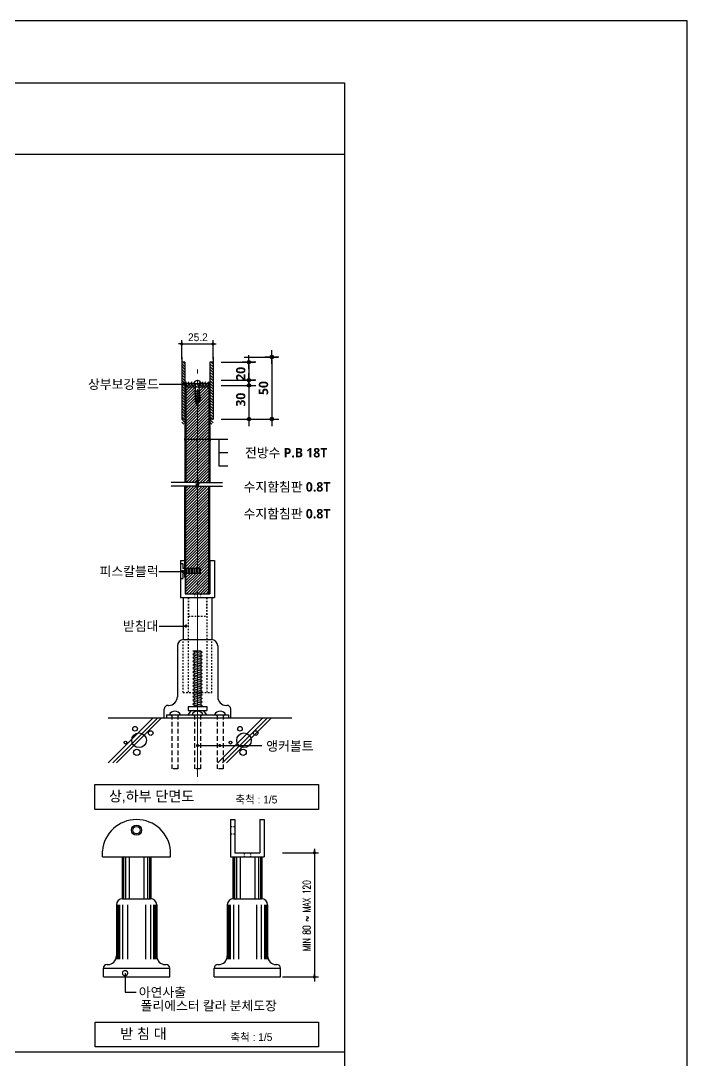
# Model space of a CAD drawing. Header units: millimetres. Extents: x 0 to 8400, y 0 to 5940.
# Drawn here: x 6252 to 8400, y 2590 to 5940 of the extents above; entities that cross this region are included whole.
import ezdxf
from ezdxf.enums import TextEntityAlignment as Align

# ---------------------------------------------------------------- set-up
doc = ezdxf.new("R2010")
doc.units = ezdxf.units.MM
doc.header["$LTSCALE"] = 10
for name, pattern in [('CENTER', [65, 60, -2, 1, -2]), ('HID', [2.3, 1.5, -0.8]), ('HIDDEN2', [1, 0.5, -0.5])]:
    doc.linetypes.add(name, pattern=pattern)
doc.layers.get('DEFPOINTS').update_dxf_attribs({"color": 181})
for name, color, linetype in [('A-ANNO-GRA1', 7, 'Continuous'), ('A-ANNO-SYMB', 7, 'Continuous'), ('A-ANNO-TEXT1', 7, 'Continuous'), ('A-ST-AXIS-DIM', 7, 'Continuous'), ('DIM', 4, 'Continuous'), ('HAT', 5, 'Continuous'), ('HID', 7, 'HID'), ('PICE', 9, 'Continuous'), ('기타', 1, 'Continuous'), ('나사못40', 1, 'Continuous'), ('부자재', 4, 'Continuous'), ('지시선', 7, 'Continuous'), ('치수', 1, 'Continuous'), ('판넬', 2, 'Continuous'), ('해치', 8, 'Continuous')]:
    doc.layers.add(name, color=color, linetype=linetype)
doc.layers.add('중심선', color=1, linetype='CENTER', lineweight=9)
doc.styles.add('2020음성 1차', font='NanumGothicBold.ttf')
doc.styles.add('DIM', font='romans.shx', dxfattribs={"width": 0.7})
doc.styles.add('HY태고딕', font='')
doc.styles.get('HY태고딕').set_extended_font_data('HY울릉도L')
doc.dimstyles.new('NDIM10', dxfattribs={"dimscale": 10, "dimtxt": 3, "dimasz": 0.75, "dimexe": 2, "dimexo": 2, "dimgap": 1, "dimtad": 1, "dimdec": 1, "dimdsep": 46, "dimtxsty": '2020음성 1차', "dimblk": 'Z_DOT', "dimcen": 3, "dimdle": 3, "dimclrd": 7, "dimclre": 7, "dimclrt": 3, "dimadec": 0, "dimazin": 0, "dimtfac": 1, "dimtdec": 1, "dimtix": 1, "dimtmove": 2, "dimatfit": 3, "dimfxl": 1, "dimtolj": 1, "dimtzin": 0, "dimarcsym": 0})

# ---------------------------------------------------------------- blocks, each defined once
blk = doc.blocks.new('_DotSmall')
at = {"color": 0, "linetype": 'ByBlock', "const_width": 0.5}
blk.add_lwpolyline([(-0.0625, 0, 1), (0.0625, 0, 1)], format="xyb", close=True, dxfattribs=at)
blk = doc.blocks.new('A$C63EC304E')
at = {"layer": '치수', "color": 1, "xscale": 2.5, "yscale": 2.5, "zscale": 2.5, "rotation": 234.3098741996962}
blk.add_blockref('_DotSmall', (0.31, 0.31), dxfattribs=at)
blk = doc.blocks.new('A$C2BC9653E')
at = {"layer": '치수', "xscale": 0.3333333333333333, "yscale": 0.3333333333333333, "zscale": 0.3333333333333333}
blk.add_blockref('A$C63EC304E', (0, 0), dxfattribs=at)
blk = doc.blocks.new('A$C7FC71301')
at = {"layer": '치수', "rotation": 180}
blk.add_blockref('A$C2BC9653E', (0.208, 0.208), dxfattribs=at)
blk = doc.blocks.new('A$C4A20372B')
at = {"layer": '치수'}
blk.add_blockref('A$C7FC71301', (0, 0), dxfattribs=at)
blk = doc.blocks.new('A$C566469F5')
at = {"layer": '치수'}
blk.add_blockref('A$C4A20372B', (0, 0), dxfattribs=at)
blk = doc.blocks.new('A$C7E317CD4')
at = {"layer": '해치', "xscale": 2, "yscale": 2, "zscale": 2}
blk.add_blockref('A$C566469F5', (0, 0), dxfattribs=at)
blk = doc.blocks.new('A$C54AC53E9')
at = {"layer": '치수'}
blk.add_blockref('A$C7E317CD4', (0, 0), dxfattribs=at)
blk = doc.blocks.new('Z_DOT')
at = {"layer": 'DIM', "color": 0}
for p, q in [((-3, 0), (3, 0)), ((0, -3), (0, 3))]:
    blk.add_line(p, q, dxfattribs=at)
for radius in [0.75, 0.375]:
    blk.add_circle((0, 0), radius, dxfattribs=at)
blk = doc.blocks.new('*D8629')
at = {"layer": 'A-ST-AXIS-DIM', "color": 7, "lineweight": -2}
for p, q in [((6971.8, 4856.4), (7080.8, 4856.4)), ((7060.8, 4848.9), (7060.8, 4663.9)), ((6971.6, 4656.4), (7080.8, 4656.4))]:
    blk.add_line(p, q, dxfattribs=at)
at = {"layer": 'DEFPOINTS', "color": 0}
for p in [(6951.8, 4856.4), (6951.6, 4656.4), (7060.8, 4656.4)]:
    blk.add_point(p, dxfattribs=at)
at = {"layer": 'A-ST-AXIS-DIM', "color": 7, "linetype": 'ByBlock', "lineweight": -2, "xscale": 7.5, "yscale": 7.5, "zscale": 7.5}
for p, rotation in [((7060.8, 4856.4), 90), ((7060.8, 4656.4), 270)]:
    blk.add_blockref('Z_DOT', p, dxfattribs=dict(at, rotation=rotation))
at = {"layer": 'A-ST-AXIS-DIM', "color": 3, "insert": (7034.3, 4756.4), "char_height": 30, "attachment_point": 5, "rotation": 90, "style": '2020음성 1차'}
blk.add_mtext('\\A1;50', dxfattribs=at)
blk = doc.blocks.new('*D8630')
at = {"layer": 'A-ST-AXIS-DIM', "color": 7, "lineweight": -2}
for p, q in [((6898.2, 4781.6), (7007.4, 4781.6)), ((6987.4, 4774.1), (6987.4, 4663.9)), ((6898.2, 4656.4), (7007.4, 4656.4))]:
    blk.add_line(p, q, dxfattribs=at)
at = {"layer": 'DEFPOINTS', "color": 0}
for p in [(6878.2, 4781.6), (6878.2, 4656.4), (6987.4, 4656.4)]:
    blk.add_point(p, dxfattribs=at)
at = {"layer": 'A-ST-AXIS-DIM', "color": 7, "linetype": 'ByBlock', "lineweight": -2, "xscale": 7.5, "yscale": 7.5, "zscale": 7.5}
for p, rotation in [((6987.4, 4781.6), 90), ((6987.4, 4656.4), 270)]:
    blk.add_blockref('Z_DOT', p, dxfattribs=dict(at, rotation=rotation))
at = {"layer": 'A-ST-AXIS-DIM', "color": 3, "insert": (6960.8, 4719), "char_height": 30, "attachment_point": 5, "rotation": 90, "style": '2020음성 1차'}
blk.add_mtext('\\A1;30', dxfattribs=at)
blk = doc.blocks.new('A$C06B31977')
for p, q in [((1.26, 11.06), (1.26, 21.17)), ((1.26, 10.11), (1.26, 0))]:
    blk.add_line(p, q)
blk.add_spline([(1.59, 9.98), (0.29, 10.56), (1.96, 10.56), (0, 11.56)], degree=3)
blk = doc.blocks.new('*D8631')
at = {"layer": 'A-ST-AXIS-DIM', "color": 7, "lineweight": -2}
for p, q in [((6898.2, 4839.7), (7007.4, 4839.7)), ((6987.4, 4832.2), (6987.4, 4772.4)), ((6898.2, 4764.9), (7007.4, 4764.9))]:
    blk.add_line(p, q, dxfattribs=at)
at = {"layer": 'DEFPOINTS', "color": 0}
for p in [(6878.2, 4839.7), (6878.2, 4764.9), (6987.4, 4764.9)]:
    blk.add_point(p, dxfattribs=at)
at = {"layer": 'A-ST-AXIS-DIM', "color": 7, "linetype": 'ByBlock', "lineweight": -2, "xscale": 7.5, "yscale": 7.5, "zscale": 7.5}
for p, rotation in [((6987.4, 4839.7), 90), ((6987.4, 4764.9), 270)]:
    blk.add_blockref('Z_DOT', p, dxfattribs=dict(at, rotation=rotation))
at = {"layer": 'A-ST-AXIS-DIM', "color": 3, "insert": (6960.9, 4802.3), "char_height": 30, "attachment_point": 5, "rotation": 90, "style": '2020음성 1차'}
blk.add_mtext('\\A1;20', dxfattribs=at)
blk = doc.blocks.new('_Dot')
at = {"color": 0, "linetype": 'ByBlock', "lineweight": -2}
blk.add_line((-0.5, 0), (-1, 0), dxfattribs=at)
at = {"color": 0, "linetype": 'ByBlock', "const_width": 0.5}
blk.add_lwpolyline([(-0.25, 0, 1), (0.25, 0, 1)], format="xyb", close=True, dxfattribs=at)

msp = doc.modelspace()

# ---------------------------------------------------------------- hatches: boundary and pattern name
at = {"layer": 'HAT'}
h = msp.add_hatch(dxfattribs=at)
h.set_pattern_fill('ANSI31', color=256, scale=2, style=0)
h.set_pattern_definition([(45, (-273902.538, -103033.741), (-4.49012806, 4.49012806), [])])
edge = h.paths.add_edge_path()
edge.add_spline(control_points=[(6821.01, 4434.96), (6820.21, 4433.6), (6818.36, 4432.4), (6820.97, 4453.25), (6817.46, 4444.26), (6815.83, 4439.8)], knot_values=[0.2281135, 0.2281135, 0.2281135, 0.2281135, 0.9891909, 2.6544058, 3.85009, 3.85009, 3.85009, 3.85009], degree=3, periodic=0)
edge.add_spline(control_points=[(6819.63, 4446.18), (6819.53, 4446.28), (6819.41, 4446.59), (6819.34, 4447.14), (6819.32, 4447.41)], knot_values=[2.9620723, 2.9620723, 2.9620723, 2.9620723, 3.1465963, 3.2735366, 3.2735366, 3.2735366, 3.2735366], degree=3, periodic=0)
edge.add_line((6815.83, 4439.8), (6784.21, 4439.8))
edge.add_line((6784.21, 4439.8), (6784.21, 4174.86))
edge.add_line((6784.21, 4174.86), (6821.01, 4174.86))
edge.add_line((6821.01, 4174.86), (6821.01, 4434.96))
edge = h.paths.add_edge_path()
edge.add_line((6857.81, 4439.8), (6823.32, 4439.8))
edge.add_spline(control_points=[(6823.32, 4439.8), (6822.45, 4437.74), (6821.66, 4436.04), (6821.01, 4434.96)], knot_values=[3.85009, 3.85009, 3.85009, 3.85009, 4.4569545, 4.4569545, 4.4569545, 4.4569545], degree=3, periodic=0)
edge.add_spline(control_points=[(6815.83, 4439.8), (6817.46, 4444.26), (6820.97, 4453.25), (6818.36, 4432.4), (6820.21, 4433.6), (6821.01, 4434.96)], knot_values=[0.2281135, 0.2281135, 0.2281135, 0.2281135, 1.4237976, 3.0890126, 3.85009, 3.85009, 3.85009, 3.85009], degree=3, periodic=0)
edge.add_line((6821.01, 4434.96), (6821.01, 4174.86))
edge.add_line((6821.01, 4174.86), (6830.34, 4174.86))
edge.add_line((6830.34, 4174.86), (6830.34, 4158.86))
edge.add_line((6830.34, 4158.86), (6821.01, 4158.86))
edge.add_line((6821.01, 4158.86), (6821.01, 4093.66))
edge.add_line((6821.01, 4093.66), (6857.81, 4093.66))
edge.add_line((6857.81, 4093.66), (6857.81, 4439.8))
h.paths.add_polyline_path([(6821.01, 4158.86), (6784.21, 4158.86), (6784.21, 4093.66), (6821.01, 4093.66)])
at = {"layer": '해치'}
h = msp.add_hatch(dxfattribs=at)
h.set_pattern_fill('ANSI31', color=256, scale=2, angle=90, style=0)
h.set_pattern_definition([(135, (-47719.122, -16710.7474), (-4.49012806, -4.49012806), [])])
h.paths.add_polyline_path([(6781.01, 4770.13), (6781.01, 4839.73), (6770.61, 4839.73), (6770.61, 4639.73), (6781.01, 4639.73), (6781.01, 4759.73), (6815.01, 4759.73), (6815.01, 4770.13)])
h.paths.add_polyline_path([(6827.01, 4759.73), (6827.01, 4770.13), (6815.01, 4770.13), (6815.01, 4759.73)])
h.paths.add_polyline_path([(6861.01, 4759.73), (6861.01, 4639.73), (6871.41, 4639.73), (6871.41, 4839.73), (6861.01, 4839.73), (6861.01, 4770.13), (6827.01, 4770.13), (6827.01, 4759.73)])
h = msp.add_hatch(dxfattribs=at)
h.set_pattern_fill('ANSI31', color=256, scale=2, style=0)
h.set_pattern_definition([(45, (-272089.13, -103033.741), (-4.49012806, 4.49012806), [])])
edge = h.paths.add_edge_path()
edge.add_line((6821.01, 4716.91), (6815.31, 4730.11))
edge.add_line((6815.31, 4730.11), (6812.4, 4729.33))
edge.add_line((6812.4, 4729.33), (6815.01, 4732.83))
edge.add_line((6815.01, 4732.83), (6815.01, 4737.73))
edge.add_line((6815.01, 4737.73), (6812.38, 4737.03))
edge.add_line((6812.38, 4737.03), (6815.01, 4740.56))
edge.add_line((6815.01, 4740.56), (6815.01, 4745.44))
edge.add_line((6815.01, 4745.44), (6812.36, 4744.73))
edge.add_line((6812.36, 4744.73), (6815.01, 4748.28))
edge.add_line((6815.01, 4748.28), (6815.01, 4753.14))
edge.add_line((6815.01, 4753.14), (6812.34, 4752.43))
edge.add_line((6812.34, 4752.43), (6815.01, 4756.01))
edge.add_line((6815.01, 4756.01), (6815.01, 4760.85))
edge.add_line((6815.01, 4760.85), (6812.32, 4760.13))
edge.add_line((6812.32, 4760.13), (6815.01, 4763.73))
edge.add_line((6815.01, 4763.73), (6815.01, 4776.4))
edge.add_line((6815.01, 4776.4), (6784.21, 4776.4))
edge.add_line((6784.21, 4776.4), (6784.21, 4629.96))
edge.add_ellipse((6782.84, 4628.39), major_axis=(-1.47, 1.47), ratio=1, start_angle=214.79701, end_angle=273.88217, ccw=False)
edge.add_line((6784.89, 4628.02), (6818.97, 4628.02))
edge.add_ellipse((6820.94, 4628.69), major_axis=(-1.47, 1.47), ratio=1, start_angle=-46.91005, end_angle=63.65998, ccw=False)
edge.add_line((6821.01, 4630.77), (6821.01, 4716.91))
edge = h.paths.add_edge_path()
edge.add_line((6857.81, 4776.4), (6827.01, 4776.4))
edge.add_line((6827.01, 4776.4), (6827.01, 4766.84))
edge.add_line((6827.01, 4766.84), (6829.62, 4767.53))
edge.add_line((6829.62, 4767.53), (6827.01, 4764.04))
edge.add_line((6827.01, 4764.04), (6827.01, 4759.13))
edge.add_line((6827.01, 4759.13), (6829.64, 4759.83))
edge.add_line((6829.64, 4759.83), (6827.01, 4756.31))
edge.add_line((6827.01, 4756.31), (6827.01, 4751.43))
edge.add_line((6827.01, 4751.43), (6829.66, 4752.13))
edge.add_line((6829.66, 4752.13), (6827.01, 4748.58))
edge.add_line((6827.01, 4748.58), (6827.01, 4743.72))
edge.add_line((6827.01, 4743.72), (6829.68, 4744.43))
edge.add_line((6829.68, 4744.43), (6827.01, 4740.86))
edge.add_line((6827.01, 4740.86), (6827.01, 4736.02))
edge.add_line((6827.01, 4736.02), (6829.7, 4736.73))
edge.add_line((6829.7, 4736.73), (6827.01, 4733.13))
edge.add_line((6827.01, 4733.13), (6827.01, 4730.6))
edge.add_line((6827.01, 4730.6), (6821.42, 4715.97))
edge.add_line((6821.42, 4715.97), (6821.01, 4716.91))
edge.add_line((6821.01, 4716.91), (6821.01, 4630.77))
edge.add_ellipse((6820.94, 4628.69), major_axis=(-1.47, 1.47), ratio=1, start_angle=-80.69013, end_angle=-46.91005, ccw=False)
edge.add_ellipse((6820.94, 4628.69), major_axis=(-1.47, 1.47), ratio=1, start_angle=206.34002, end_angle=279.30987, ccw=False)
edge.add_line((6822.92, 4628.02), (6857.59, 4628.02))
edge.add_ellipse((6859.64, 4628.39), major_axis=(-1.47, 1.47), ratio=1, start_angle=16.24605, end_angle=55.20299, ccw=False)
edge.add_line((6857.81, 4629.39), (6857.81, 4776.4))
edge = h.paths.add_edge_path()
edge.add_ellipse((6820.94, 4628.69), major_axis=(-1.47, 1.47), ratio=1, start_angle=99.30987, end_angle=136.91005, ccw=False)
edge.add_ellipse((6820.94, 4628.69), major_axis=(-1.47, 1.47), ratio=1, start_angle=63.65998, end_angle=99.30987, ccw=False)
edge.add_line((6818.97, 4628.02), (6784.89, 4628.02))
edge.add_ellipse((6782.84, 4628.39), major_axis=(-1.47, 1.47), ratio=1, start_angle=176.11783, end_angle=214.79701, ccw=False)
edge.add_line((6784.21, 4626.82), (6784.21, 4452.19))
edge.add_line((6784.21, 4452.19), (6815.83, 4452.19))
edge.add_spline(control_points=[(6815.83, 4452.19), (6817.46, 4456.66), (6820.97, 4465.64), (6818.36, 4444.79), (6820.21, 4445.99), (6821.01, 4447.35)], knot_values=[0.2281135, 0.2281135, 0.2281135, 0.2281135, 1.4237976, 3.0890126, 3.85009, 3.85009, 3.85009, 3.85009], degree=3, periodic=0)
edge.add_spline(control_points=[(6819.63, 4446.18), (6819.6, 4446.76), (6819.52, 4447.27), (6819.36, 4447.4), (6819.32, 4447.41)], knot_values=[1.3501495, 1.3501495, 1.3501495, 1.3501495, 1.6317003, 1.7053484, 1.7053484, 1.7053484, 1.7053484], degree=3, periodic=0)
edge.add_line((6821.01, 4447.35), (6821.01, 4626.61))
edge = h.paths.add_edge_path()
edge.add_ellipse((6859.64, 4628.39), major_axis=(-1.47, 1.47), ratio=1, start_angle=55.20299, end_angle=73.75395, ccw=False)
edge.add_ellipse((6859.64, 4628.39), major_axis=(-1.47, 1.47), ratio=1, start_angle=16.24605, end_angle=55.20299)
edge.add_line((6857.59, 4628.02), (6822.92, 4628.02))
edge.add_ellipse((6820.94, 4628.69), major_axis=(-1.47, 1.47), ratio=1, start_angle=136.91005, end_angle=206.34002, ccw=False)
edge.add_line((6821.01, 4626.61), (6821.01, 4447.35))
edge.add_spline(control_points=[(6821.01, 4447.35), (6821.66, 4448.43), (6822.45, 4450.13), (6823.32, 4452.19)], knot_values=[3.85009, 3.85009, 3.85009, 3.85009, 4.4569545, 4.4569545, 4.4569545, 4.4569545], degree=3, periodic=0)
edge.add_spline(control_points=[(6823.32, 4452.19), (6824.52, 4455.01), (6825.88, 4458.49), (6827.24, 4461.98)], knot_values=[4.4569545, 4.4569545, 4.4569545, 4.4569545, 5.2869366, 5.2869366, 5.2869366, 5.2869366], degree=3, periodic=0)
edge.add_line((6823.32, 4452.19), (6857.81, 4452.19))
edge.add_line((6857.81, 4452.19), (6857.81, 4627.39))

# ---------------------------------------------------------------- linework, layer by layer
at = {"layer": 'A-ANNO-GRA1'}
for p, q in [((200, 5510.4), (7294.97, 5510.4)), ((7294.97, 2616.23), (200, 2616.23))]:
    msp.add_line(p, q, dxfattribs=at)
at = {"layer": 'A-ANNO-SYMB'}
for points in [[(6490.71, 3478.38), (7211.75, 3478.38), (7211.75, 3398.38), (6490.71, 3398.38)], [(6491.61, 2712.9), (7211.75, 2712.9), (7211.75, 2632.9), (6491.61, 2632.9)]]:
    msp.add_lwpolyline(points, close=True, dxfattribs=at)
at = {"layer": 'A-ANNO-TEXT1'}
for p, q in [((6770.61, 4849.45), (6770.61, 4911.09)), ((6770.61, 4898.59), (6871.41, 4898.59)), ((6871.41, 4849.45), (6871.41, 4911.09)), ((6533.41, 3693.66), (7125.1, 3693.66)), ((7095.68, 3258.3), (7210.91, 3258.3)), ((7198.41, 3271.26), (7198.41, 2843.89)), ((7095.51, 2858.3), (7210.91, 2858.3))]:
    msp.add_line(p, q, dxfattribs=at)
at = {"layer": 'DEFPOINTS'}
for points in [[(8400, 0), (8400, 5940), (0, 5940), (0, 0)], [(200, 5740), (7294.97, 5740), (7294.97, 200), (200, 200)], [(200, 5740), (7294.97, 5740), (7294.97, 200), (200, 200)]]:
    msp.add_lwpolyline(points, close=True, dxfattribs=at)
at = {"layer": 'HAT', "color": 1}
for p, q in [((6579.32, 3245.5), (6579.32, 3110.3)), ((6580.5, 3245.5), (6580.5, 3110.3)), ((6582.87, 3245.5), (6582.87, 3110.3)), ((6589.19, 3245.5), (6589.19, 3110.3)), ((6601.44, 3245.5), (6601.44, 3110.3)), ((6648.28, 3245.5), (6648.28, 3110.3)), ((6660.52, 3245.5), (6660.52, 3110.3)), ((6666.84, 3245.5), (6666.84, 3110.3)), ((6669.21, 3245.5), (6669.21, 3110.3)), ((6670.39, 3245.5), (6670.39, 3110.3)), ((6936.72, 3245.5), (6936.72, 3110.3)), ((6937.9, 3245.5), (6937.9, 3110.3)), ((6940.27, 3245.5), (6940.27, 3110.3)), ((6946.59, 3245.5), (6946.59, 3110.3)), ((6958.83, 3245.5), (6958.83, 3110.3)), ((7005.68, 3245.5), (7005.68, 3110.3)), ((7017.92, 3245.5), (7017.92, 3110.3)), ((7024.24, 3245.5), (7024.24, 3110.3)), ((7026.61, 3245.5), (7026.61, 3110.3)), ((7027.79, 3245.5), (7027.79, 3110.3)), ((6560.94, 3090.3), (6560.94, 2915.96)), ((6562.34, 3090.3), (6562.34, 2915.96)), ((6565.59, 3090.3), (6565.59, 2915.96)), ((6569.78, 3090.3), (6569.78, 2915.96)), ((6580.02, 3090.3), (6580.02, 2915.96)), ((6595.85, 3090.3), (6595.85, 2915.96)), ((6653.86, 3090.3), (6653.86, 2915.96)), ((6669.69, 3090.3), (6669.69, 2915.96)), ((6679.93, 3090.3), (6679.93, 2915.96)), ((6684.12, 3090.3), (6684.12, 2915.96)), ((6687.38, 3090.3), (6687.38, 2915.96)), ((6688.77, 3090.3), (6688.77, 2915.96)), ((6918.34, 3090.3), (6918.34, 2915.96)), ((6919.73, 3090.3), (6919.73, 2915.96)), ((6922.99, 3090.3), (6922.99, 2915.96)), ((6927.18, 3090.3), (6927.18, 2915.96)), ((6937.42, 3090.3), (6937.42, 2915.96)), ((6953.25, 3090.3), (6953.25, 2915.96)), ((7011.26, 3090.3), (7011.26, 2915.96)), ((7027.09, 3090.3), (7027.09, 2915.96)), ((7037.33, 3090.3), (7037.33, 2915.96)), ((7041.52, 3090.3), (7041.52, 2915.96)), ((7044.78, 3090.3), (7044.78, 2915.96)), ((7046.17, 3090.3), (7046.17, 2915.96))]:
    msp.add_line(p, q, dxfattribs=at)
at = {"layer": 'HID'}
for p, q in [((6738.41, 3703.66), (6738.41, 3529.66)), ((6758.41, 3703.66), (6758.41, 3529.66)), ((6811.41, 3703.66), (6811.41, 3529.66)), ((6831.41, 3703.66), (6831.41, 3529.66)), ((6884.41, 3703.66), (6884.41, 3529.66)), ((6904.41, 3703.66), (6904.41, 3529.66)), ((6758.41, 3529.66), (6738.41, 3529.66)), ((6831.41, 3529.66), (6811.41, 3529.66)), ((6904.41, 3529.66), (6884.41, 3529.66))]:
    msp.add_line(p, q, dxfattribs=at)
at = {"layer": 'PICE'}
msp.add_line((6833.01, 4770.13), (6809.01, 4770.13), dxfattribs=at)
at = {"layer": '기타'}
for p, q in [((6815.01, 4746.98), (6815.01, 4770.13)), ((6827.01, 4750.17), (6827.01, 4770.13)), ((6812.32, 4743.47), (6827.01, 4747.37)), ((6814.93, 4746.96), (6812.32, 4743.47)), ((6812.34, 4735.77), (6827.03, 4739.67)), ((6814.95, 4739.26), (6812.34, 4735.77)), ((6812.36, 4728.07), (6827.05, 4731.97)), ((6814.97, 4731.56), (6812.36, 4728.07)), ((6812.38, 4720.37), (6827.07, 4724.27)), ((6814.99, 4723.86), (6812.38, 4720.37)), ((6814.93, 4746.96), (6829.62, 4750.87)), ((6814.95, 4739.26), (6829.64, 4743.17)), ((6814.97, 4731.56), (6829.66, 4735.47)), ((6814.99, 4723.86), (6829.68, 4727.77)), ((6815.01, 4739.28), (6815.01, 4744.18)), ((6815.01, 4731.57), (6815.01, 4736.48)), ((6815.01, 4723.87), (6815.01, 4728.77)), ((6829.62, 4750.87), (6827.01, 4747.37)), ((6827.01, 4742.47), (6827.01, 4747.37)), ((6827.01, 4734.76), (6827.01, 4739.67)), ((6827.01, 4727.06), (6827.01, 4731.96)), ((6827.01, 4719.35), (6827.01, 4724.25)), ((6829.64, 4743.17), (6827.03, 4739.67)), ((6829.66, 4735.47), (6827.05, 4731.97)), ((6829.68, 4727.77), (6827.07, 4724.27)), ((6812.4, 4712.67), (6827.09, 4716.57)), ((6815.01, 4716.16), (6812.4, 4712.67)), ((6815.01, 4716.16), (6815.01, 4721.07)), ((6815.01, 4716.16), (6829.7, 4720.07)), ((6815.33, 4713.41), (6821.42, 4699.31)), ((6827.01, 4713.94), (6821.04, 4709.19)), ((6821.04, 4709.19), (6821.42, 4699.31)), ((6821.42, 4699.31), (6827.01, 4713.94)), ((6827.01, 4713.94), (6827.01, 4716.55)), ((6829.7, 4720.07), (6827.09, 4716.57))]:
    msp.add_line(p, q, dxfattribs=at)
for centre, radius, start, end in [((6821.01, 4768.36), 12.13, 8.37843, 171.62157), ((6748.41, 3695.26), 19.58, 25.40214, 154.59786), ((6821.41, 3695.26), 19.58, 25.40214, 154.59786), ((6894.41, 3695.26), 19.58, 25.40214, 154.59786)]:
    msp.add_arc(centre, radius, start, end, dxfattribs=at)
at = {"layer": '나사못40'}
for p, q in [((6810.41, 3901.26), (6806.01, 3898.62)), ((6806.01, 3898.62), (6810.41, 3895.98)), ((6810.41, 3889.82), (6806.01, 3887.18)), ((6806.01, 3887.18), (6810.41, 3884.54)), ((6806.68, 3909.66), (6810.41, 3907.42)), ((6806.68, 3909.66), (6832.41, 3909.66)), ((6810.41, 3907.42), (6810.41, 3901.26)), ((6810.41, 3907.42), (6832.41, 3902.14)), ((6810.41, 3901.26), (6832.41, 3895.98)), ((6810.41, 3895.98), (6832.41, 3890.7)), ((6810.41, 3895.98), (6810.41, 3889.82)), ((6810.41, 3889.82), (6832.41, 3884.54)), ((6823.08, 3909.66), (6832.41, 3907.42)), ((6832.41, 3909.66), (6832.41, 3907.42)), ((6832.41, 3907.42), (6836.81, 3904.78)), ((6836.81, 3904.78), (6832.41, 3902.14)), ((6832.41, 3902.14), (6832.41, 3895.98)), ((6832.41, 3895.98), (6836.81, 3893.34)), ((6836.81, 3893.34), (6832.41, 3890.7)), ((6832.41, 3890.7), (6832.41, 3884.54)), ((6810.41, 3878.38), (6806.01, 3875.74)), ((6806.01, 3875.74), (6810.41, 3873.1)), ((6810.41, 3866.94), (6806.01, 3864.3)), ((6806.01, 3864.3), (6810.41, 3861.66)), ((6810.41, 3855.5), (6806.01, 3852.86)), ((6806.01, 3852.86), (6810.41, 3850.22)), ((6810.41, 3884.54), (6810.41, 3878.38)), ((6810.41, 3884.54), (6832.41, 3879.26)), ((6810.41, 3878.38), (6832.41, 3873.1)), ((6810.41, 3873.1), (6832.41, 3867.82)), ((6810.41, 3873.1), (6810.41, 3866.94)), ((6810.41, 3866.94), (6832.41, 3861.66)), ((6810.41, 3861.66), (6810.41, 3855.5)), ((6810.41, 3861.66), (6832.41, 3856.38)), ((6810.41, 3855.5), (6832.41, 3850.22)), ((6832.41, 3884.54), (6836.81, 3881.9)), ((6836.81, 3881.9), (6832.41, 3879.26)), ((6832.41, 3879.26), (6832.41, 3873.1)), ((6832.41, 3873.1), (6836.81, 3870.46)), ((6836.81, 3870.46), (6832.41, 3867.82)), ((6832.41, 3867.82), (6832.41, 3861.66)), ((6832.41, 3861.66), (6836.81, 3859.02)), ((6836.81, 3859.02), (6832.41, 3856.38)), ((6832.41, 3856.38), (6832.41, 3850.22)), ((6810.41, 3844.06), (6806.01, 3841.42)), ((6806.01, 3841.42), (6810.41, 3838.78)), ((6810.41, 3832.62), (6806.01, 3829.98)), ((6806.01, 3829.98), (6810.41, 3827.34)), ((6810.41, 3821.18), (6806.01, 3818.54)), ((6810.41, 3850.22), (6832.41, 3844.94)), ((6810.41, 3850.22), (6810.41, 3844.06)), ((6810.41, 3844.06), (6832.41, 3838.78)), ((6810.41, 3838.78), (6810.41, 3832.62)), ((6810.41, 3838.78), (6832.41, 3833.5)), ((6810.41, 3832.62), (6832.41, 3827.34)), ((6810.41, 3827.34), (6832.41, 3822.06)), ((6810.41, 3827.34), (6810.41, 3821.18)), ((6810.41, 3821.18), (6832.41, 3815.9)), ((6832.41, 3850.22), (6836.81, 3847.58)), ((6836.81, 3847.58), (6832.41, 3844.94)), ((6832.41, 3844.94), (6832.41, 3838.78)), ((6832.41, 3838.78), (6836.81, 3836.14)), ((6836.81, 3836.14), (6832.41, 3833.5)), ((6832.41, 3833.5), (6832.41, 3827.34)), ((6832.41, 3827.34), (6836.81, 3824.7)), ((6836.81, 3824.7), (6832.41, 3822.06)), ((6832.41, 3822.06), (6832.41, 3815.9)), ((6806.01, 3818.54), (6810.41, 3815.9)), ((6810.41, 3809.74), (6806.01, 3807.1)), ((6806.01, 3807.1), (6810.41, 3804.46)), ((6810.41, 3798.3), (6806.01, 3795.66)), ((6806.01, 3795.66), (6810.41, 3793.02)), ((6810.41, 3786.86), (6806.01, 3784.22)), ((6810.41, 3815.9), (6810.41, 3809.74)), ((6810.41, 3815.9), (6832.41, 3810.62)), ((6810.41, 3809.74), (6832.41, 3804.46)), ((6810.41, 3804.46), (6832.41, 3799.18)), ((6810.41, 3804.46), (6810.41, 3798.3)), ((6810.41, 3798.3), (6832.41, 3793.02)), ((6810.41, 3793.02), (6810.41, 3786.86)), ((6810.41, 3793.02), (6832.41, 3787.74)), ((6810.41, 3786.86), (6832.41, 3781.58)), ((6832.41, 3815.9), (6836.81, 3813.26)), ((6836.81, 3813.26), (6832.41, 3810.62)), ((6832.41, 3810.62), (6832.41, 3804.46)), ((6832.41, 3804.46), (6836.81, 3801.82)), ((6836.81, 3801.82), (6832.41, 3799.18)), ((6832.41, 3799.18), (6832.41, 3793.02)), ((6832.41, 3793.02), (6836.81, 3790.38)), ((6836.81, 3790.38), (6832.41, 3787.74)), ((6832.41, 3787.74), (6832.41, 3781.58)), ((6806.01, 3784.22), (6810.41, 3781.58)), ((6810.41, 3775.42), (6806.01, 3772.78)), ((6806.01, 3772.78), (6810.41, 3770.14)), ((6810.41, 3763.98), (6806.01, 3761.34)), ((6806.01, 3761.34), (6810.41, 3758.7)), ((6810.41, 3752.54), (6806.01, 3749.9)), ((6810.41, 3781.58), (6832.41, 3776.3)), ((6810.41, 3781.58), (6810.41, 3775.42)), ((6810.41, 3775.42), (6832.41, 3770.14)), ((6810.41, 3770.14), (6810.41, 3763.98)), ((6810.41, 3770.14), (6832.41, 3764.86)), ((6810.41, 3763.98), (6832.41, 3758.7)), ((6810.41, 3758.7), (6832.41, 3753.42)), ((6810.41, 3758.7), (6810.41, 3752.54)), ((6810.41, 3752.54), (6832.41, 3747.26)), ((6832.41, 3781.58), (6836.81, 3778.94)), ((6836.81, 3778.94), (6832.41, 3776.3)), ((6832.41, 3776.3), (6832.41, 3770.14)), ((6832.41, 3770.14), (6836.81, 3767.5)), ((6836.81, 3767.5), (6832.41, 3764.86)), ((6832.41, 3764.86), (6832.41, 3758.7)), ((6832.41, 3758.7), (6836.81, 3756.06)), ((6836.81, 3756.06), (6832.41, 3753.42)), ((6832.41, 3753.42), (6832.41, 3747.26)), ((6791.41, 3729.66), (6791.41, 3717.66)), ((6791.41, 3729.66), (6851.41, 3729.66)), ((6806.01, 3749.9), (6810.41, 3747.26)), ((6810.41, 3741.1), (6806.01, 3738.46)), ((6806.01, 3738.46), (6810.41, 3735.82)), ((6810.41, 3747.26), (6810.41, 3741.1)), ((6810.41, 3747.26), (6832.41, 3741.98)), ((6810.41, 3741.1), (6832.41, 3735.82)), ((6810.41, 3735.82), (6832.41, 3730.54)), ((6810.41, 3735.82), (6810.41, 3729.66)), ((6832.41, 3747.26), (6836.81, 3744.62)), ((6836.81, 3744.62), (6832.41, 3741.98)), ((6832.41, 3741.98), (6832.41, 3735.82)), ((6832.41, 3735.82), (6836.81, 3733.18)), ((6836.81, 3733.18), (6832.41, 3730.54)), ((6832.41, 3730.54), (6832.41, 3729.66)), ((6851.41, 3729.66), (6851.41, 3717.66)), ((6721.41, 3703.66), (6921.41, 3703.66)), ((6721.41, 3703.66), (6721.41, 3693.66)), ((6721.41, 3693.66), (6921.41, 3693.66)), ((6791.41, 3717.66), (6851.41, 3717.66)), ((6791.41, 3703.66), (6801.91, 3717.66)), ((6851.41, 3703.66), (6840.92, 3717.66)), ((6921.41, 3703.66), (6921.41, 3693.66))]:
    msp.add_line(p, q, dxfattribs=at)
at = {"layer": '나사못40', "linetype": 'HIDDEN2'}
for p, q in [((6737.41, 3703.66), (6737.41, 3693.66)), ((6759.41, 3703.66), (6759.41, 3693.66)), ((6810.41, 3703.66), (6810.41, 3693.66)), ((6832.41, 3703.66), (6832.41, 3693.66)), ((6883.41, 3703.66), (6883.41, 3693.66)), ((6905.41, 3703.66), (6905.41, 3693.66))]:
    msp.add_line(p, q, dxfattribs=at)
at = {"layer": '부자재', "color": 2}
for p, q in [((6770.61, 4856.4), (6770.61, 4656.4)), ((6781.01, 4839.73), (6770.61, 4839.73)), ((6781.01, 4839.73), (6781.01, 4770.13)), ((6871.41, 4839.73), (6861.01, 4839.73)), ((6861.01, 4839.73), (6861.01, 4770.13)), ((6871.41, 4856.4), (6871.41, 4656.4)), ((6781.01, 4776.4), (6781.01, 4656.4)), ((6861.01, 4770.13), (6781.01, 4770.13)), ((6861.01, 4759.73), (6781.01, 4759.73)), ((6861.01, 4776.4), (6861.01, 4656.4)), ((6781.01, 4656.4), (6770.61, 4656.4)), ((6871.41, 4656.4), (6861.01, 4656.4))]:
    msp.add_line(p, q, dxfattribs=at)
at = {"layer": '부자재'}
for p, q in [((6767.01, 4200.86), (6767.01, 4080.86)), ((6767.01, 4200.86), (6781.41, 4200.86)), ((6781.41, 4200.86), (6781.41, 4174.86)), ((6861.41, 4200.86), (6861.41, 4093.66)), ((6861.41, 4200.86), (6875.81, 4200.86)), ((6875.81, 4200.86), (6875.81, 4080.86)), ((6781.41, 4158.86), (6781.41, 4093.66)), ((6781.41, 4093.66), (6861.41, 4093.66)), ((6767.01, 4080.86), (6875.81, 4080.86)), ((6774.81, 4080.86), (6868.01, 4080.86)), ((6774.81, 4080.86), (6774.81, 3945.6)), ((6868.01, 4080.86), (6868.01, 3945.6)), ((6756.41, 3925.66), (6756.41, 3761.66)), ((6776.41, 3945.66), (6866.41, 3945.66)), ((6886.41, 3925.66), (6886.41, 3761.66)), ((6714.41, 3693.66), (6714.41, 3721.66)), ((6726.41, 3733.66), (6728.41, 3733.66)), ((6914.41, 3733.66), (6916.41, 3733.66)), ((6928.41, 3693.66), (6928.41, 3721.66)), ((6714.41, 3693.66), (6928.41, 3693.66)), ((6927.86, 3365.5), (6942.26, 3365.5)), ((6927.86, 3365.5), (6927.86, 3245.5)), ((6942.26, 3365.5), (6942.26, 3258.3)), ((7022.26, 3365.5), (7022.26, 3258.3)), ((7022.26, 3365.5), (7036.66, 3365.5)), ((7036.66, 3365.5), (7036.66, 3245.5)), ((6514.86, 3245.5), (6514.86, 3264.66)), ((6734.86, 3245.5), (6734.86, 3264.66)), ((6942.26, 3258.3), (7022.26, 3258.3)), ((6514.86, 3245.5), (6734.86, 3245.5)), ((6578.26, 3245.5), (6578.26, 3110.23)), ((6671.46, 3245.5), (6671.46, 3110.23)), ((6927.86, 3245.5), (7036.66, 3245.5)), ((6935.66, 3245.5), (7028.86, 3245.5)), ((6935.66, 3245.5), (6935.66, 3110.23)), ((7028.86, 3245.5), (7028.86, 3110.23)), ((6559.86, 3090.3), (6559.86, 2926.3)), ((6579.86, 3110.3), (6669.86, 3110.3)), ((6689.86, 3090.3), (6689.86, 2926.3)), ((6917.26, 3090.3), (6917.26, 2926.3)), ((6937.26, 3110.3), (7027.26, 3110.3)), ((7047.26, 3090.3), (7047.26, 2926.3)), ((6517.86, 2858.3), (6517.86, 2886.3)), ((6529.86, 2898.3), (6531.86, 2898.3)), ((6717.86, 2898.3), (6719.86, 2898.3)), ((6731.86, 2858.3), (6731.86, 2886.3)), ((6875.26, 2858.3), (6875.26, 2886.3)), ((6887.26, 2898.3), (6889.26, 2898.3)), ((7075.26, 2898.3), (7077.26, 2898.3)), ((7089.26, 2858.3), (7089.26, 2886.3)), ((6517.86, 2858.3), (6731.86, 2858.3)), ((6875.26, 2858.3), (7089.26, 2858.3))]:
    msp.add_line(p, q, dxfattribs=at)
at = {"layer": '부자재', "color": 1, "linetype": 'HIDDEN2'}
for p, q in [((6811.41, 4093.66), (6811.41, 4080.86)), ((6831.41, 4093.66), (6831.41, 4080.86)), ((6791.41, 4080.86), (6791.41, 3774.86)), ((6792.41, 4080.86), (6792.41, 4021.66)), ((6850.41, 4080.86), (6850.41, 4021.66)), ((6851.41, 4080.86), (6851.41, 3774.86)), ((6792.41, 4021.66), (6850.41, 4021.66)), ((6774.81, 3774.86), (6774.81, 3945.6)), ((6868.01, 3774.86), (6868.01, 3945.6)), ((6774.81, 3774.86), (6868.01, 3774.86)), ((6927.86, 3343.5), (6942.26, 3343.5)), ((6927.86, 3319.5), (6942.26, 3319.5)), ((6972.26, 3258.3), (6972.26, 3245.5)), ((6992.26, 3258.3), (6992.26, 3245.5))]:
    msp.add_line(p, q, dxfattribs=at)
at = {"layer": '부자재', "color": 1}
for p, q in [((6517.86, 2886.3), (6731.86, 2886.3)), ((6875.26, 2886.3), (7089.26, 2886.3))]:
    msp.add_line(p, q, dxfattribs=at)
at = {"layer": '부자재'}
for radius in [16.33, 12]:
    msp.add_circle((6624.86, 3331.5), radius, dxfattribs=at)
for centre, radius, start, end in [((6776.41, 3925.66), 20, 90, 180), ((6866.41, 3925.66), 20, 0, 90), ((6728.41, 3761.66), 28, 270, 0), ((6914.41, 3761.66), 28, 180, 270), ((6726.41, 3721.66), 12, 90, 180), ((6916.41, 3721.66), 12, 0, 90), ((6624.86, 3255.08), 110.42, 4.97911, 175.02089), ((6579.86, 3090.3), 20, 90, 180), ((6669.86, 3090.3), 20, 0, 90), ((6937.26, 3090.3), 20, 90, 180), ((7027.26, 3090.3), 20, 0, 90), ((6531.86, 2926.3), 28, 270, 0), ((6717.86, 2926.3), 28, 180, 270), ((6889.26, 2926.3), 28, 270, 0), ((7075.26, 2926.3), 28, 180, 270), ((6529.86, 2886.3), 12, 90, 180), ((6719.86, 2886.3), 12, 0, 90), ((6887.26, 2886.3), 12, 90, 180), ((7077.26, 2886.3), 12, 0, 90)]:
    msp.add_arc(centre, radius, start, end, dxfattribs=at)
at = {"layer": '중심선'}
msp.add_line((6821.01, 3503.23), (6821.01, 4816.33), dxfattribs=at)
at = {"layer": '지시선'}
for p, q in [((6697.73, 4768.68), (6774.42, 4768.68)), ((6890.63, 4591.01), (6780.88, 4591.01)), ((6919.56, 4591.01), (6890.63, 4591.01)), ((6890.63, 4591.01), (6890.63, 4504.52)), ((6919.56, 4547.77), (6890.63, 4547.77)), ((6919.56, 4504.52), (6890.63, 4504.52)), ((6696.81, 4165.52), (6773.49, 4165.52)), ((6697.73, 3989.4), (6783.95, 3989.4)), ((6821.58, 3604.25), (7028.61, 3604.25))]:
    msp.add_line(p, q, dxfattribs=at)
at = {"layer": '지시선', "const_width": 5}
for points in [[(6773.67, 4768.95, 1), (6778.67, 4768.95, 1)], [(6779.84, 4591.01, 1), (6784.84, 4591.01, 1)], [(6817.51, 4591.01, 1), (6822.51, 4591.01, 1)], [(6858.51, 4591.01, 1), (6863.51, 4591.01, 1)], [(6770.99, 4165.52, 1), (6775.99, 4165.52, 1)], [(6781.45, 3989.4, 1), (6786.45, 3989.4, 1)], [(6819.08, 3604.25, 1), (6824.08, 3604.25, 1)], [(6890.53, 3604.25, 1), (6895.53, 3604.25, 1)]]:
    msp.add_lwpolyline(points, format="xyb", close=True, dxfattribs=at)
at = {"layer": '치수'}
for p, q in [((6587.92, 2870.63), (6587.92, 2809.01)), ((6587.92, 2809.01), (6623.26, 2809.01))]:
    msp.add_line(p, q, dxfattribs=at)
at = {"layer": '판넬'}
for p, q in [((6784.21, 4776.4), (6784.21, 4452.19)), ((6857.81, 4776.4), (6857.81, 4452.19)), ((6784.21, 4173.03), (6784.21, 4439.8)), ((6857.81, 4093.66), (6857.81, 4439.8)), ((6784.21, 4093.66), (6784.21, 4158.86)), ((6785.01, 4093.66), (6857.81, 4093.66))]:
    msp.add_line(p, q, dxfattribs=at)
at = {"layer": '판넬', "color": 1}
for p, q in [((6781.01, 4656.4), (6781.01, 4452.19)), ((6861.01, 4656.4), (6861.01, 4452.19)), ((6781.01, 4145.67), (6781.01, 4439.8)), ((6861.01, 4093.66), (6861.01, 4439.8))]:
    msp.add_line(p, q, dxfattribs=at)
at = {"layer": '해치'}
for p, q in [((6857.01, 4757.16), (6854.44, 4759.73)), ((6784.21, 4157.27), (6785.01, 4158.07)), ((6784.21, 4148.29), (6785.01, 4149.09)), ((6785.01, 4113.17), (6785.51, 4113.66)), ((6533.41, 3548.63), (6678.45, 3693.66)), ((6560.43, 3548.63), (6705.47, 3693.66)), ((6887.44, 3548.63), (7032.48, 3693.66)), ((6914.46, 3548.63), (7059.49, 3693.66))]:
    msp.add_line(p, q, dxfattribs=at)
at = {"layer": '해치', "color": 1}
for p, q in [((6767.01, 4190.85), (6773.84, 4190.85)), ((6773.84, 4190.85), (6773.84, 4174.86)), ((6830.34, 4174.86), (6773.84, 4174.86)), ((6773.84, 4158.86), (6773.84, 4142.86)), ((6830.34, 4158.86), (6773.84, 4158.86)), ((6781.21, 4174.86), (6781.21, 4158.86)), ((6786.12, 4174.86), (6786.12, 4158.86)), ((6791.03, 4174.86), (6791.03, 4158.86)), ((6795.95, 4174.86), (6795.95, 4158.86)), ((6800.86, 4174.86), (6800.86, 4158.86)), ((6805.77, 4174.86), (6805.77, 4158.86)), ((6810.69, 4174.86), (6810.69, 4158.86)), ((6815.6, 4174.86), (6815.6, 4158.86)), ((6820.51, 4174.86), (6820.51, 4158.86)), ((6825.43, 4174.86), (6825.43, 4158.86)), ((6830.34, 4174.86), (6830.34, 4158.86)), ((6767.01, 4142.86), (6773.84, 4142.86))]:
    msp.add_line(p, q, dxfattribs=at)
at = {"layer": '해치', "color": 2}
for p, q in [((6548.26, 3548.63), (6693.29, 3693.66)), ((6902.28, 3548.63), (7047.32, 3693.66))]:
    msp.add_line(p, q, dxfattribs=at)
at = {"layer": '해치'}
for centre, radius in [((6620.14, 3658.48), 7.45), ((6670.65, 3644.52), 7.45), ((6958.41, 3658.48), 7.45), ((7008.92, 3644.52), 7.45), ((6589.39, 3613.79), 4.66), ((6632.95, 3621.14), 23.52), ((6927.66, 3613.79), 4.66), ((6971.22, 3621.14), 23.52), ((6625.73, 3582.14), 10.24), ((6968.44, 3582.14), 10.24)]:
    msp.add_circle(centre, radius, dxfattribs=at)

# ---------------------------------------------------------------- block references
at = {"layer": 'A-ANNO-TEXT1', "yscale": 10, "zscale": 10}
for p, xscale in [((6770.61, 4898.59), 10), ((6871.41, 4898.59), -10)]:
    msp.add_blockref('_Dot', p, dxfattribs=dict(at, xscale=xscale))
at = {"layer": 'A-ANNO-TEXT1', "rotation": 270}
for name, p, xscale, yscale, zscale in [('A$C06B31977', (6737.04, 4461.98), 7.799999999503295, 7.799999999503295, 7.799999999503295), ('A$C06B31977', (6737.04, 4449.59), 7.799999999503295, 7.799999999503295, 7.799999999503295), ('_Dot', (7198.41, 3258.3), 10, 10, 10), ('_Dot', (7198.41, 2858.3), 10, 10, 10)]:
    msp.add_blockref(name, p, dxfattribs=dict(at, xscale=xscale, yscale=yscale, zscale=zscale))
at = {"layer": '해치', "xscale": -20, "yscale": 20, "zscale": 20, "rotation": 89.99999999999979}
msp.add_blockref('A$C54AC53E9', (6592.08, 2874.8), dxfattribs=at)

# ---------------------------------------------------------------- texts
at = {"layer": 'A-ANNO-TEXT1', "style": '2020음성 1차'}
for s, height, p in [('상부보강몰드', 30.337, (6582.61, 4768.94)), ('전방수 P.B 18T', 30.3366, (7107.31, 4548.24)), ('수지함침판 0.8T', 30.337, (7109.89, 4438.36)), ('수지함침판 0.8T', 30.337, (7109.89, 4351.87)), ('피스칼블럭', 30.337, (6600.9, 4165.99)), ('받침대', 30.337, (6638.2, 3989.88)), ('앵커볼트', 30.337, (7119.11, 3603.05)), ('아연사출', 30.337, (6708.36, 2809.66)), ('폴리에스터 칼라 분체도장', 30.3366, (6857.77, 2766.04))]:
    msp.add_text(s, height=height, dxfattribs=at).set_placement(p, align=Align.MIDDLE)
at = {"layer": 'A-ANNO-TEXT1', "attachment_point": 1, "style": 'HY태고딕'}
for s, insert, char_height, width in [('상,하부 단면도', (6535.88, 3457.64), 33.333, 715.2), ('축척 : 1/5', (6943.29, 3442.53), 25, 536.4), ('받 침 대', (6572.39, 2692.16), 33.333, 715.2), ('축척 : 1/5', (6927.29, 2677.05), 25, 536.4)]:
    msp.add_mtext(s, dxfattribs=dict(at, insert=insert, char_height=char_height, width=width))
at = {"layer": 'A-ANNO-TEXT1', "insert": (7173.41, 3056.25), "char_height": 25, "attachment_point": 5, "rotation": 90, "style": 'DIM'}
msp.add_mtext('\\A1;MIN 80 ~ MAX 120', dxfattribs=at)
at = {"layer": 'A-ST-AXIS-DIM', "insert": (6822.57, 4919.84), "char_height": 25, "attachment_point": 5, "style": 'HY태고딕'}
msp.add_mtext('\\A1;25.2', dxfattribs=at)

# ---------------------------------------------------------------- dimensions: what is measured, and where the dimension line sits
at = {"layer": 'A-ST-AXIS-DIM'}
for base, p1, p2, text, picture, middle in [((6987.39, 4764.93), (6878.24, 4839.73), (6878.24, 4764.93), '20', '*D8631', (6960.9, 4802.33)), ((7060.79, 4656.4), (6951.81, 4856.4), (6951.64, 4656.4), '50', '*D8629', (7034.3, 4756.4)), ((6987.39, 4656.4), (6878.24, 4781.6), (6878.24, 4656.4), '30', '*D8630', (6960.83, 4719))]:
    dim = msp.add_linear_dim(base=base, p1=p1, p2=p2, angle=90, text=text, dimstyle='NDIM10', override={"dimtxsty": '2020음성 1차'}, dxfattribs=at)
    dim.commit()
    dim.dimension.update_dxf_attribs({"geometry": picture, "text_midpoint": middle})

doc.saveas('drawing.dxf')
